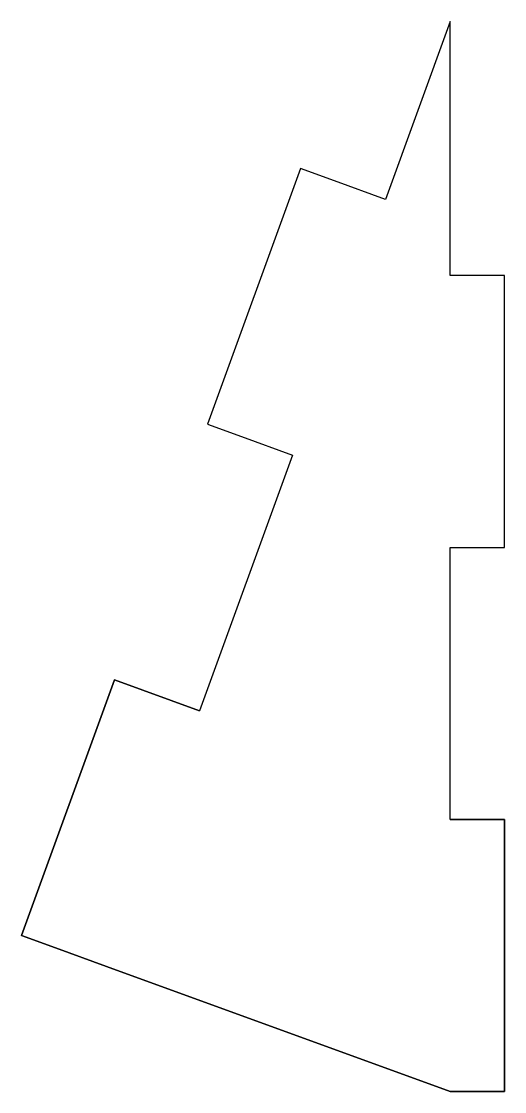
# Model space of a CAD drawing. Header units: millimetres. Extents: x -37.2 to -10.5, y -14 to 45.
import ezdxf

# ---------------------------------------------------------------- set-up
doc = ezdxf.new("R2010")
doc.units = ezdxf.units.MM

msp = doc.modelspace()

# ---------------------------------------------------------------- linework, layer by layer
msp.add_line((-30.151, 8.023), (-27.332, 6.997))
for points in [[(-13.5, -14), (-10.5, -14), (-10.5, 1), (-13.5, 1), (-13.5, 16), (-10.5, 16), (-10.5, 31), (-13.5, 31), (-13.5, 45), (-17.071, 35.188), (-19.89, 36.214), (-21.77, 36.898), (-26.9, 22.803), (-25.021, 22.119), (-22.202, 21.092), (-27.332, 6.997), (-32.03, 8.707), (-37.161, -5.388), (-35.281, -6.072), (-32.462, -7.098)], [(-22.202, 21.092), (-27.332, 6.997), (-32.03, 8.707), (-37.161, -5.388), (-35.281, -6.072), (-32.462, -7.098), (-13.5, -14), (-10.5, -14), (-10.5, 1), (-13.5, 1), (-13.5, 16), (-10.5, 16), (-10.5, 31), (-13.5, 31), (-13.5, 45), (-17.071, 35.188), (-19.89, 36.214), (-21.77, 36.898), (-26.9, 22.803), (-25.021, 22.119)]]:
    msp.add_lwpolyline(points, close=True)
for points in [[(-13.5, 16), (-10.5, 16), (-10.5, 31), (-13.5, 31), (-13.5, 45), (-17.071, 35.188), (-19.89, 36.214), (-21.77, 36.898), (-26.9, 22.803), (-25.021, 22.119), (-22.202, 21.092)], [(-13.5, 1), (-10.5, 1), (-10.5, -14), (-13.5, -14), (-32.462, -7.098), (-35.281, -6.072), (-37.161, -5.388), (-32.03, 8.707), (-27.332, 6.997)]]:
    msp.add_lwpolyline(points)

doc.saveas('drawing.dxf')
